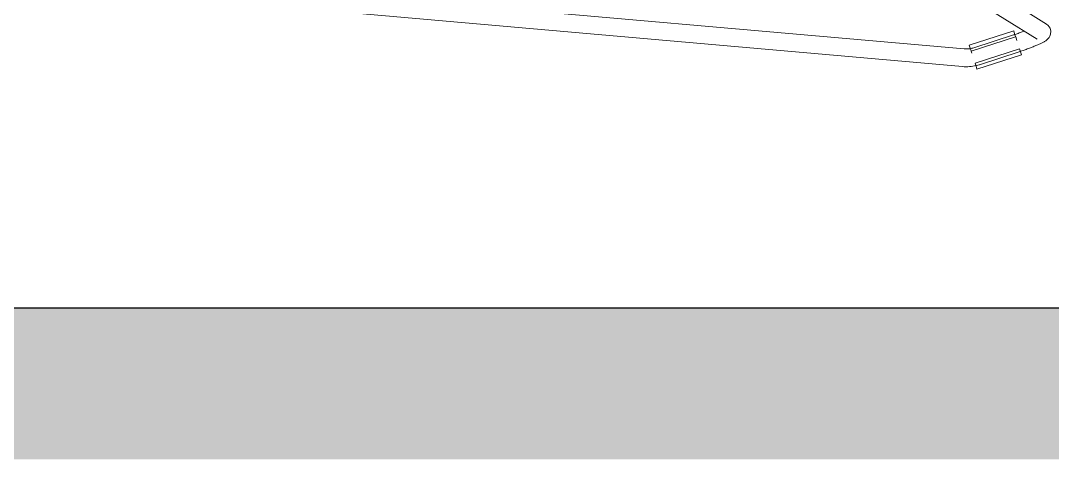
# Model space of a CAD drawing. Header units: millimetres. Extents: x 155927 to 326028, y -36033 to 97293.
# Drawn here: x 227047 to 227744, y 23256 to 23552 of the extents above; entities that cross this region are included whole.
import ezdxf

# ---------------------------------------------------------------- set-up
doc = ezdxf.new("R2010")
doc.units = ezdxf.units.MM
doc.header["$MEASUREMENT"] = 0
for name, color, linetype, lineweight in [('A-WALL-PATT', 7, 'CONTINUOUS', 9), ('I-FURN', 8, 'CONTINUOUS', 9), ('I-WALL', 7, 'CONTINUOUS', 9)]:
    doc.layers.add(name, color=color, linetype=linetype, lineweight=lineweight)

msp = doc.modelspace()

# ---------------------------------------------------------------- hatches: boundary and pattern name
at = {"layer": 'A-WALL-PATT'}
msp.add_hatch(color=256, dxfattribs=at).paths.add_polyline_path([(226452.83, 23255.61), (230738.83, 23255.61), (230738.83, 23357.61), (226452.83, 23357.61)], flags=0)

# ---------------------------------------------------------------- linework, layer by layer
at = {"layer": 'I-FURN'}
for p, q in [((227739.64, 23549.4), (227702.87, 23572.43)), ((227684.03, 23532.69), (227259.68, 23569.97)), ((227689.68, 23566.53), (227733.26, 23539.23)), ((227239.66, 23559.69), (227682.98, 23520.74)), ((227717.45, 23544.87), (227687.44, 23535.18)), ((227717.45, 23544.87), (227718.08, 23542.92)), ((227723.12, 23544.12), (227722.47, 23543.89)), ((227723.76, 23544.36), (227723.12, 23544.12)), ((227724.38, 23544.59), (227723.76, 23544.36)), ((227740.76, 23548.5), (227739.64, 23549.4)), ((227740.76, 23548.5), (227741.98, 23546.77)), ((227741.98, 23546.77), (227742.57, 23544.54)), ((227742.57, 23544.54), (227742.4, 23542.57)), ((227688.75, 23531.14), (227718.76, 23540.83)), ((227717.4, 23542.15), (227690.59, 23533.44)), ((227717.73, 23542.26), (227717.4, 23542.15)), ((227718.42, 23542.49), (227717.73, 23542.26)), ((227718.08, 23542.92), (227718.72, 23540.94)), ((227719.11, 23542.72), (227718.42, 23542.49)), ((227719.59, 23538.25), (227718.79, 23540.73)), ((227719.8, 23542.95), (227719.11, 23542.72)), ((227720.48, 23543.18), (227719.8, 23542.95)), ((227721.15, 23543.42), (227720.48, 23543.18)), ((227721.82, 23543.65), (227721.15, 23543.42)), ((227722.47, 23543.89), (227721.82, 23543.65)), ((227737.09, 23537.03), (227736.65, 23536.8)), ((227737.51, 23537.26), (227737.09, 23537.03)), ((227737.93, 23537.49), (227737.51, 23537.26)), ((227738.32, 23537.72), (227737.93, 23537.49)), ((227738.72, 23537.97), (227738.32, 23537.72)), ((227739.1, 23538.22), (227738.72, 23537.97)), ((227739.49, 23538.5), (227739.1, 23538.22)), ((227739.9, 23538.81), (227739.49, 23538.5)), ((227740.32, 23539.18), (227739.9, 23538.81)), ((227740.79, 23539.65), (227740.32, 23539.18)), ((227741.31, 23540.28), (227740.79, 23539.65)), ((227741.87, 23541.19), (227741.31, 23540.28)), ((227742.4, 23542.57), (227741.87, 23541.19)), ((227684.05, 23532.69), (227684.03, 23532.69)), ((227684.71, 23532.65), (227684.05, 23532.69)), ((227685.37, 23532.63), (227684.71, 23532.65)), ((227686.03, 23532.64), (227685.37, 23532.63)), ((227686.7, 23532.67), (227686.03, 23532.64)), ((227687.36, 23532.73), (227686.7, 23532.67)), ((227688.01, 23532.82), (227687.36, 23532.73)), ((227688.07, 23533.23), (227687.44, 23535.18)), ((227688.66, 23532.94), (227688.01, 23532.82)), ((227688.71, 23531.26), (227688.07, 23533.23)), ((227689.31, 23533.08), (227688.66, 23532.94)), ((227689.16, 23529.88), (227688.78, 23531.04)), ((227689.95, 23533.24), (227689.31, 23533.08)), ((227690.59, 23533.44), (227689.95, 23533.24)), ((227721.36, 23532.76), (227691.36, 23523.07)), ((227694.29, 23522.02), (227721.11, 23530.74)), ((227721.57, 23530.89), (227721.11, 23530.74)), ((227721.4, 23532.64), (227722.04, 23530.67)), ((227722.31, 23531.13), (227721.57, 23530.89)), ((227722.04, 23530.67), (227722.67, 23528.71)), ((227723.04, 23531.38), (227722.31, 23531.13)), ((227723.78, 23531.63), (227723.04, 23531.38)), ((227724.5, 23531.88), (227723.78, 23531.63)), ((227725.23, 23532.13), (227724.5, 23531.88)), ((227725.94, 23532.38), (227725.23, 23532.13)), ((227726.65, 23532.64), (227725.94, 23532.38)), ((227727.35, 23532.89), (227726.65, 23532.64)), ((227728.04, 23533.15), (227727.35, 23532.89)), ((227728.71, 23533.4), (227728.04, 23533.15)), ((227729.38, 23533.66), (227728.71, 23533.4)), ((227730.03, 23533.91), (227729.38, 23533.66)), ((227730.67, 23534.16), (227730.03, 23533.91)), ((227731.3, 23534.41), (227730.67, 23534.16)), ((227731.91, 23534.66), (227731.3, 23534.41)), ((227732.5, 23534.91), (227731.91, 23534.66)), ((227733.08, 23535.15), (227732.5, 23534.91)), ((227733.65, 23535.39), (227733.08, 23535.15)), ((227734.19, 23535.63), (227733.65, 23535.39)), ((227734.72, 23535.87), (227734.19, 23535.63)), ((227735.23, 23536.11), (227734.72, 23535.87)), ((227735.72, 23536.34), (227735.23, 23536.11)), ((227736.19, 23536.57), (227735.72, 23536.34)), ((227736.65, 23536.8), (227736.19, 23536.57)), ((227722.67, 23528.71), (227692.66, 23519.03)), ((227682.98, 23520.74), (227684.12, 23520.66)), ((227684.12, 23520.66), (227685.26, 23520.63)), ((227685.26, 23520.63), (227686.4, 23520.64)), ((227686.4, 23520.64), (227687.54, 23520.7)), ((227687.54, 23520.7), (227688.68, 23520.81)), ((227688.68, 23520.81), (227689.81, 23520.96)), ((227689.81, 23520.96), (227690.93, 23521.15)), ((227690.93, 23521.15), (227692.05, 23521.4)), ((227692.03, 23520.98), (227691.39, 23522.95)), ((227692.66, 23519.03), (227692.03, 23520.98)), ((227692.05, 23521.4), (227693.16, 23521.68)), ((227693.16, 23521.68), (227694.25, 23522.01)), ((227694.25, 23522.01), (227694.29, 23522.02))]:
    msp.add_line(p, q, dxfattribs=at)
at = {"layer": 'I-WALL', "lineweight": 30}
msp.add_line((230738.83, 23357.61), (226452.83, 23357.61), dxfattribs=at)

doc.saveas('drawing.dxf')
